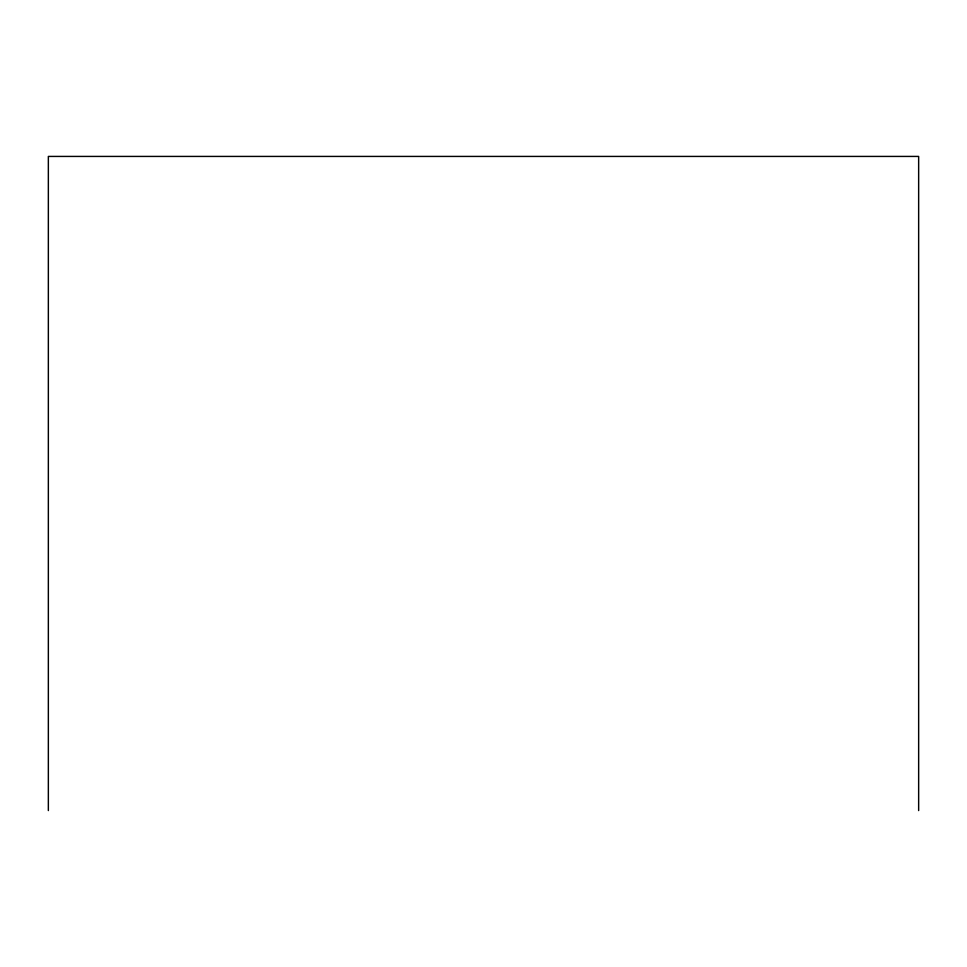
<?xml version="1.0" encoding="UTF-8"?>
<svg xmlns="http://www.w3.org/2000/svg" width="967" height="967" viewBox="0 0 967 967"><rect width="100%" height="100%" fill="white"/><g stroke="black" fill="none" stroke-linecap="round" stroke-linejoin="round"><path stroke-width="1.45" d="M918.65 810.576L918.65 156.424L48.35 156.424L48.35 810.576"/></g></svg>
